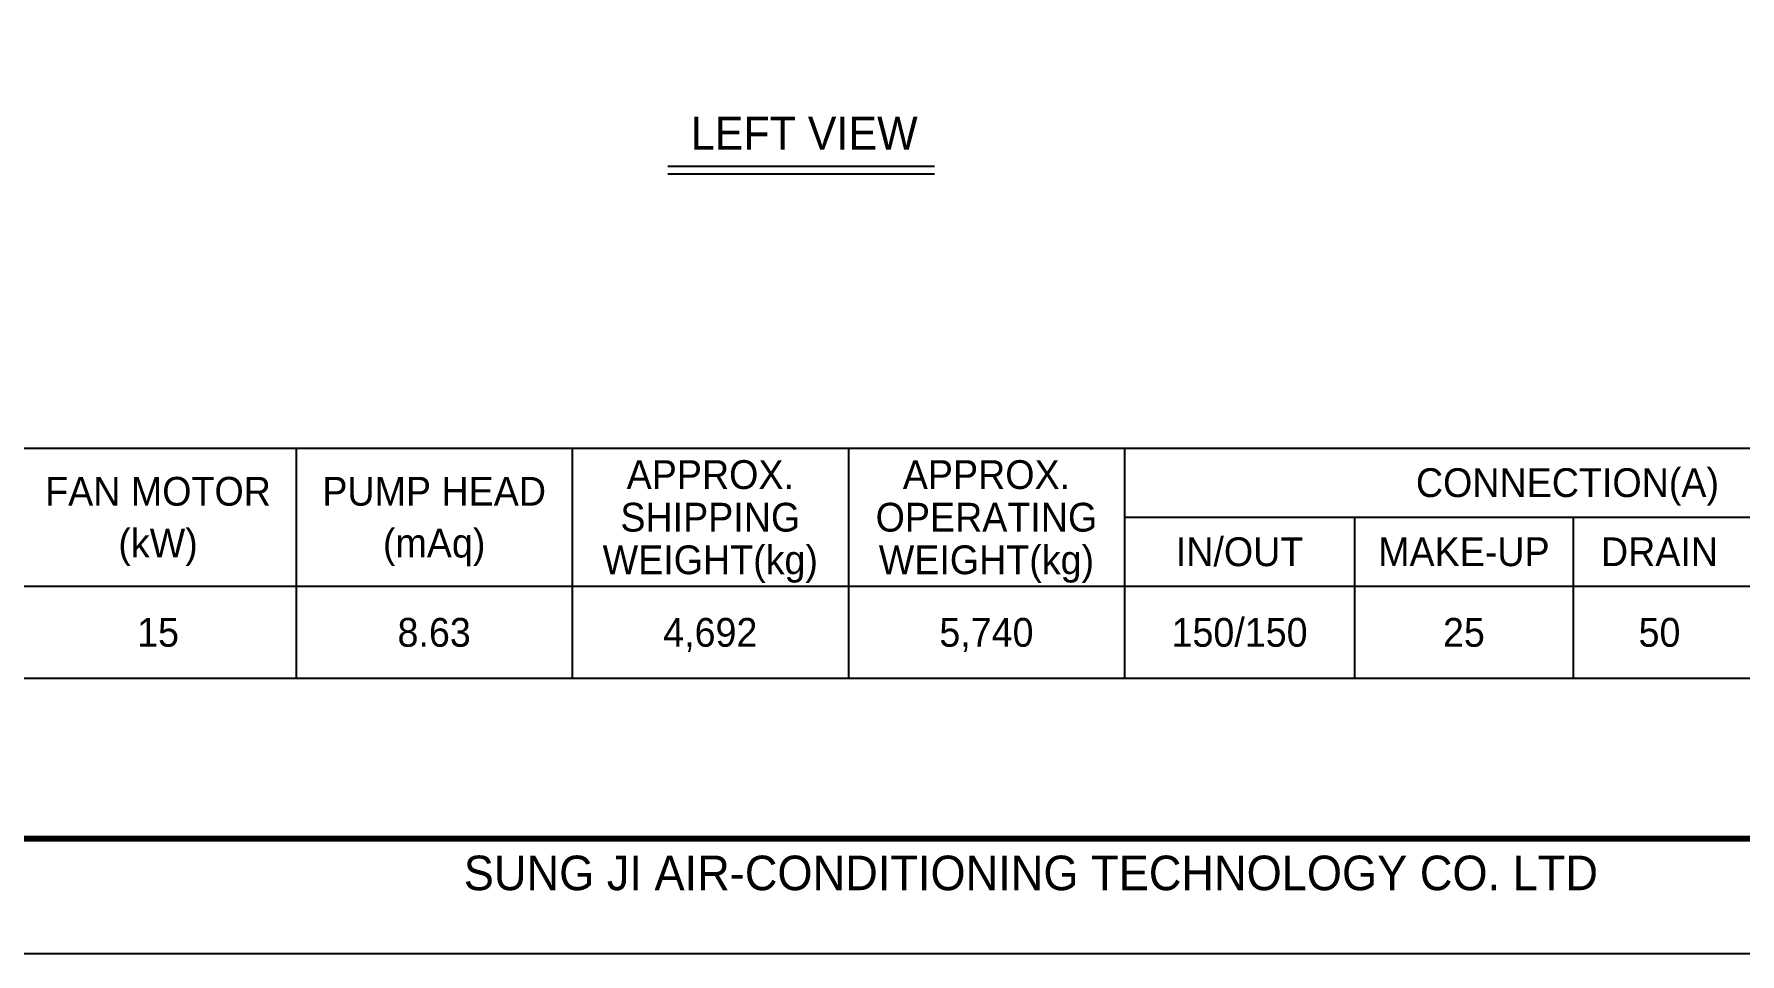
# Model space of a CAD drawing. Header units: millimetres. Extents: x -662372 to 32037, y -140374 to 23117.
# Drawn here: x 10480 to 20858, y 2322 to 7913 of the extents above; entities that cross this region are included whole.
import ezdxf
from ezdxf.enums import TextEntityAlignment as Align

# ---------------------------------------------------------------- set-up
doc = ezdxf.new("R2010")
doc.units = ezdxf.units.MM
for name, color, linetype in [('냉각탑_box', 1, 'Continuous'), ('냉각탑_form', 1, 'Continuous'), ('냉각탑_text', 3, 'Continuous')]:
    doc.layers.add(name, color=color, linetype=linetype)
doc.styles.add('돋움', font='Dotum.ttf')

msp = doc.modelspace()

# ---------------------------------------------------------------- linework, layer by layer
at = {"layer": 'Defpoints'}
msp.add_lwpolyline([(2629.4, 23117.1), (32036.6, 23117.1), (32036.6, 2322), (2629.4, 2322)], close=True, dxfattribs=at)
at = {"layer": '냉각탑_box'}
for p, q in [((14335.6, 7109.5), (15959, 7109.5)), ((14335.6, 7062.9), (15959, 7062.9)), ((12074.1, 5396.5), (12074.1, 3996.5)), ((13754.1, 5396.5), (13754.1, 3996.5)), ((15434.1, 5396.5), (15434.1, 3996.5)), ((17114.1, 5396.5), (17114.1, 3996.5)), ((17114.1, 4976.5), (22504.1, 4976.5)), ((18514.1, 4976.5), (18514.1, 3996.5)), ((19844.1, 4976.5), (19844.1, 3996.5)), ((7454.1, 4556.5), (22504.1, 4556.5))]:
    msp.add_line(p, q, dxfattribs=at)
msp.add_lwpolyline([(7454.1, 5396.5), (22504.1, 5396.5), (22504.1, 3996.5), (7454.1, 3996.5)], close=True, dxfattribs=at)
at = {"layer": '냉각탑_form', "const_width": 35}
msp.add_lwpolyline([(3329.6, 22416.9), (3329.6, 3022.2), (31336.4, 3022.2), (31336.4, 22416.9)], close=True, dxfattribs=at)

# ---------------------------------------------------------------- texts
at = {"layer": '냉각탑_form', "style": '돋움'}
msp.add_text('SUNG JI AIR-CONDITIONING TECHNOLOGY CO. LTD', height=210.051, dxfattribs=at).set_placement((13094.3, 2709))
at = {"layer": '냉각탑_text', "style": '돋움'}
for s, height, p in [('LEFT VIEW', 199.97, (15165.5, 7311.7)), ('APPROX.', 175, (14594.1, 5235.5)), ('APPROX.', 175, (16274.1, 5235.5)), ('FAN MOTOR', 175, (11234.1, 5134)), ('PUMP HEAD', 175, (12914.1, 5134)), ('CONNECTION(A)', 175, (19809.1, 5186.5)), ('SHIPPING', 175, (14594.1, 4976.5)), ('OPERATING', 175, (16274.1, 4976.5)), ('(kW)', 175, (11234.1, 4819)), ('(mAq)', 175, (12914.1, 4819)), ('WEIGHT(kg)', 175, (14594.1, 4717.5)), ('WEIGHT(kg)', 175, (16274.1, 4717.5)), ('IN/OUT', 175, (17814.1, 4766.5)), ('MAKE-UP', 175, (19179.1, 4766.5)), ('DRAIN', 175, (20369.1, 4766.5)), ('15', 175, (11234.1, 4276.5)), ('8.63', 175, (12914.1, 4276.5)), ('4,692', 175, (14594.1, 4276.5)), ('5,740', 175, (16274.1, 4276.5)), ('150/150', 175, (17814.1, 4276.5)), ('25', 175, (19179.1, 4276.5)), ('50', 175, (20369.1, 4276.5))]:
    msp.add_text(s, height=height, dxfattribs=at).set_placement(p, align=Align.MIDDLE_CENTER)

doc.saveas('drawing.dxf')
